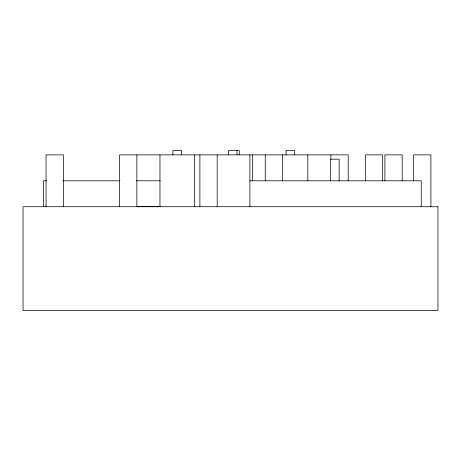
<?xml version="1.0" encoding="UTF-8"?>
<svg xmlns="http://www.w3.org/2000/svg" width="461" height="461" viewBox="0 0 461 461"><rect width="100%" height="100%" fill="white"/><g stroke="black" fill="none" stroke-linecap="round" stroke-linejoin="round"><path stroke-width="0.69" d="M46.573 180.798L43.495 180.798L43.495 206.73M62.719 180.798L119.941 180.798M136.427 180.798L160.18 180.798M249.885 180.798L421.25 180.798L421.25 206.73M136.393 206.413L160.013 206.643M430.908 206.73L430.908 154.867L413.621 154.867L413.621 180.798M402.199 180.798L402.199 154.867L384.912 154.867L384.912 180.798M382.682 180.798L382.682 154.867L365.394 154.867L365.394 180.798M348.211 180.798L348.211 154.867L119.572 154.867L119.572 206.73M339.163 180.798L339.163 159.189L330.52 159.189L330.52 180.798M330.923 154.867L330.923 159.189M307.821 154.867L307.821 180.798M294.717 154.867L294.717 150.545L286.074 150.545L286.074 154.867M282.495 154.867L282.495 180.798M265.242 154.867L265.242 180.798M252.449 154.867L252.449 180.798M249.902 154.867L249.902 206.73M239.276 154.867L239.276 150.545L228.368 150.545L228.368 154.867M237.012 150.545L237.012 154.867M217.183 154.867L217.183 206.73M199.895 154.867L199.895 206.73M194.536 154.867L194.536 206.73M181.53 154.867L181.53 150.545L172.887 150.545L172.887 154.867M159.961 154.867L159.961 206.73M136.859 154.867L136.859 206.73M63.347 206.73L63.347 154.867L46.06 154.867L46.06 206.73M437.95 206.73L23.05 206.73L23.05 310.455L437.95 310.455L437.95 206.73"/></g></svg>
